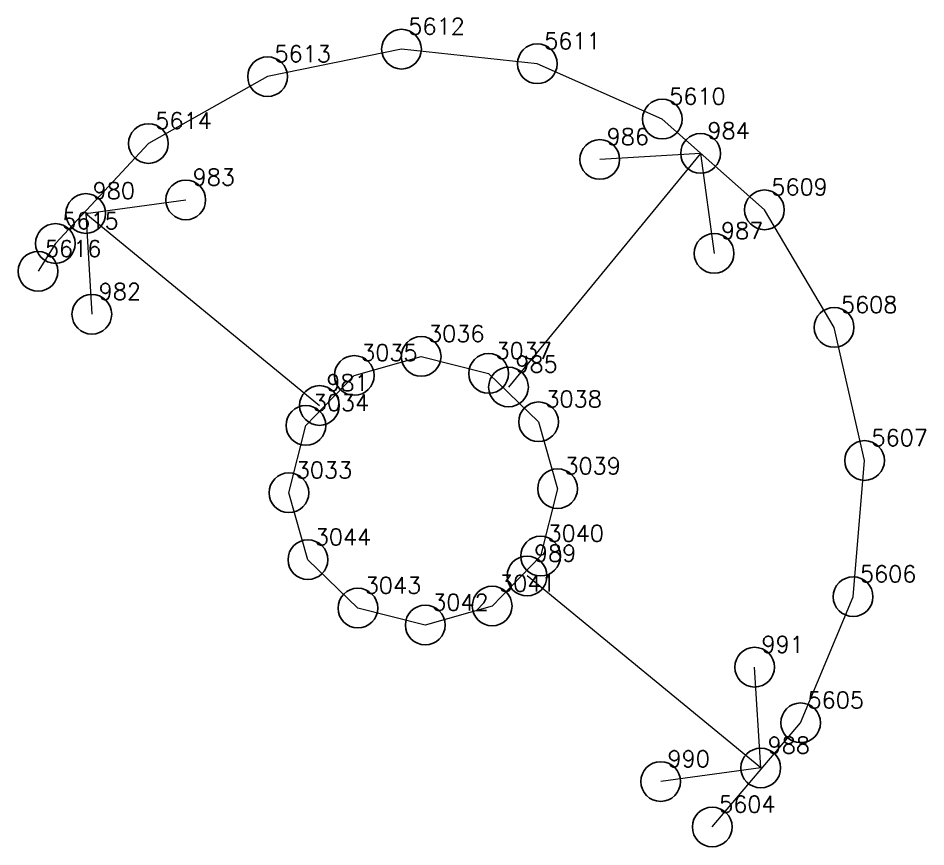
# Model space of a CAD drawing. Extents: x 1391501 to 1398271, y 354915 to 360782.
# Drawn here: x 1396276.87 to 1396294.01, y 360568.33 to 360583.97 of the extents above; entities that cross this region are included whole.
import ezdxf

# ---------------------------------------------------------------- set-up
doc = ezdxf.new("R2010")
doc.units = 0
doc.header["$PDMODE"] = 33
doc.header["$PDSIZE"] = 0.75
doc.layers.add('12 - ценные элементы визуального восприятия территории', color=7, linetype='Continuous')
doc.styles.get("Standard").update_dxf_attribs({"font": 'simplex.shx'})

msp = doc.modelspace()

# ---------------------------------------------------------------- linework, layer by layer
for p in [(1396284.48, 360577.586), (1396283.217, 360577.227), (1396285.753, 360577.265), (1396286.695, 360576.352), (1396282.304, 360576.284), (1396281.983, 360575.012), (1396287.054, 360575.089), (1396282.342, 360573.749), (1396286.734, 360573.816), (1396283.285, 360572.835), (1396285.82, 360572.874), (1396284.557, 360572.515)]:
    msp.add_point(p)
at = {"layer": '12 - ценные элементы визуального восприятия территории', "color": 7, "lineweight": 20}
for points in [[(1396289.973, 360568.702), (1396291.642, 360570.669), (1396292.632, 360573.05), (1396292.849, 360575.621), (1396292.273, 360578.135), (1396290.959, 360580.354), (1396289.031, 360582.067), (1396286.672, 360583.112), (1396284.108, 360583.388), (1396281.581, 360582.869), (1396279.332, 360581.606), (1396277.575, 360579.718), (1396277.248, 360579.193)], [(1396289.753, 360581.42), (1396286.128, 360577.009)], [(1396289.753, 360581.42), (1396287.85, 360581.305)], [(1396289.753, 360581.42), (1396290.009, 360579.532)], [(1396278.149, 360580.285), (1396280.037, 360580.541)], [(1396278.149, 360580.285), (1396282.56, 360576.66)], [(1396278.149, 360580.285), (1396278.264, 360578.382)], [(1396290.889, 360569.816), (1396286.478, 360573.441)], [(1396290.889, 360569.816), (1396290.774, 360571.719)], [(1396290.889, 360569.816), (1396289, 360569.56)]]:
    msp.add_lwpolyline(points, dxfattribs=at)
msp.add_lwpolyline([(1396281.983, 360575.012), (1396282.304, 360576.284), (1396283.217, 360577.227), (1396284.48, 360577.586), (1396285.753, 360577.265), (1396286.695, 360576.352), (1396287.054, 360575.089), (1396286.734, 360573.816), (1396285.82, 360572.874), (1396284.557, 360572.515), (1396283.285, 360572.835), (1396282.342, 360573.749), (1396281.983, 360575.012)], close=True, dxfattribs=at)
at = {"layer": '12 - ценные элементы визуального восприятия территории'}
for p in [(1396284.108, 360583.388), (1396286.672, 360583.112), (1396281.581, 360582.869), (1396289.031, 360582.067), (1396279.332, 360581.606), (1396287.85, 360581.305), (1396289.753, 360581.42), (1396280.037, 360580.541), (1396278.149, 360580.285), (1396290.959, 360580.354), (1396277.575, 360579.718), (1396290.009, 360579.532), (1396277.248, 360579.193), (1396278.264, 360578.382), (1396292.273, 360578.135), (1396286.128, 360577.009), (1396282.56, 360576.66), (1396292.849, 360575.621), (1396286.478, 360573.441), (1396292.632, 360573.05), (1396290.774, 360571.719), (1396291.642, 360570.669), (1396290.889, 360569.816), (1396289, 360569.56), (1396289.973, 360568.702)]:
    msp.add_point(p, dxfattribs=at)

# ---------------------------------------------------------------- texts
at = {"color": 7}
for s, p in [('3036', (1396284.609, 360577.86)), ('3035', (1396283.346, 360577.501)), ('3037', (1396285.882, 360577.54)), ('3034', (1396282.433, 360576.559)), ('3038', (1396286.824, 360576.626)), ('3039', (1396287.183, 360575.364)), ('3033', (1396282.112, 360575.286)), ('3044', (1396282.471, 360574.023)), ('3040', (1396286.863, 360574.091)), ('3041', (1396285.949, 360573.148)), ('3043', (1396283.414, 360573.11)), ('3042', (1396284.687, 360572.789))]:
    msp.add_text(s, height=0.3111, dxfattribs=at).set_placement(p)
at = {"layer": '12 - ценные элементы визуального восприятия территории', "color": 7}
for s, p in [('5612', (1396284.237, 360583.662)), ('5611', (1396286.801, 360583.386)), ('5613', (1396281.71, 360583.144)), ('5610', (1396289.16, 360582.342)), ('5614', (1396279.461, 360581.881)), ('984', (1396289.882, 360581.695)), ('986', (1396287.98, 360581.58)), ('983', (1396280.166, 360580.815)), ('980', (1396278.278, 360580.559)), ('5609', (1396291.088, 360580.628)), ('5615', (1396277.704, 360579.992)), ('987', (1396290.138, 360579.806)), ('5616', (1396277.377, 360579.467)), ('982', (1396278.393, 360578.657)), ('5608', (1396292.402, 360578.409)), ('985', (1396286.258, 360577.284)), ('981', (1396282.689, 360576.935)), ('5607', (1396292.978, 360575.895)), ('989', (1396286.607, 360573.715)), ('5606', (1396292.761, 360573.325)), ('991', (1396290.903, 360571.993)), ('5605', (1396291.771, 360570.943)), ('988', (1396291.018, 360570.091)), ('990', (1396289.129, 360569.834)), ('5604', (1396290.102, 360568.976))]:
    msp.add_text(s, height=0.3111, dxfattribs=at).set_placement(p)

doc.saveas('drawing.dxf')
